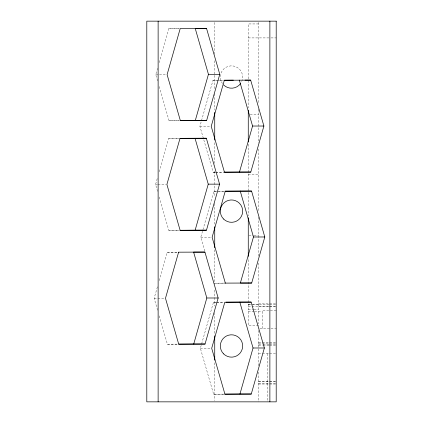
<?xml version="1.0" encoding="UTF-8"?>
<svg xmlns="http://www.w3.org/2000/svg" width="423" height="423" viewBox="0 0 423 423"><rect width="100%" height="100%" fill="white"/><g stroke="black" fill="none" stroke-linecap="round" stroke-linejoin="round"><path stroke-width="0.32" stroke-dasharray="2.12 1.59" d="M157.583 80.899L155.77 74.612L157.568 68.304M159.18 62.625L168.877 28.568L179.41 28.51M157.568 191.355L155.574 184.439L157.546 177.501M159.164 171.823L168.677 138.395L179.215 138.337M215.016 172.214L213.129 172.214L199.899 126.313L201.332 121.269M201.512 120.64L213.002 80.27L223.54 80.211M157.599 310.228L154.157 298.284L157.568 286.297M159.18 280.623L167.259 252.24L177.797 252.182M204.785 251.098L200.793 237.266L213.901 191.222L217.85 191.201M224.301 394.183L213.599 394.183L200.37 348.282L213.472 302.239L216.105 302.223M159.212 86.556L168.999 120.513L179.537 120.455M213.129 172.214L215.101 172.203M215.762 172.198L223.006 172.161M218.511 191.201L224.439 191.164M159.196 197.012L168.803 230.339L179.336 230.281M223.904 283.114L214.683 283.161L224.095 283.167M216.766 302.223L223.349 302.186M159.228 315.886L167.386 344.179L177.919 344.121M213.599 394.183L224.132 394.125M258.553 23.942L248.264 23.942L248.264 107.897M168.877 28.568L178.945 28.568M248.264 37.911L270.355 37.911M271.006 37.911L276.203 37.911M155.77 74.612L166.472 74.612M213.002 80.27L223.704 80.27M250.194 114.453L258.553 114.453M168.999 120.513L179.072 120.513M199.899 126.313L210.596 126.313M168.677 138.395L179.378 138.395M215.645 172.214L223.196 172.214M248.264 174.81L258.553 174.81M155.574 184.439L157.462 184.439M158.091 184.439L166.271 184.439M213.901 191.222L223.973 191.222M168.803 230.339L179.505 230.339M248.909 235.172L253.409 235.172M254.049 235.172L258.553 235.172M200.793 237.266L211.495 237.266M167.259 252.24L177.961 252.24M154.157 298.284L157.303 298.284M157.932 298.284L164.854 298.284M213.472 302.239L215.994 302.239M216.624 302.239L223.545 302.239M258.553 303.883L269.012 303.883M269.668 303.883L275.547 303.883M248.264 304.222L269.054 304.222M269.705 304.222L275.553 304.222M248.264 304.523L252.124 304.523M252.764 304.523L258.553 304.523M248.264 306.268L269.054 306.268M269.705 306.268L275.553 306.268M258.553 306.606L269.012 306.606M269.668 306.606L275.547 306.606M248.264 309.493L253.409 309.493M254.049 309.493L258.553 309.493M276.203 310.609L262.234 310.609L262.234 328.475M248.264 311.714L253.98 311.714M254.614 311.714L262.234 311.714M258.553 325.684L248.264 325.684L248.264 257.766M259.859 328.475L276.203 328.475M258.553 342.424L261.821 342.424M262.477 342.424L269.012 342.424M269.668 342.424L275.547 342.424M258.553 343.101L269.012 343.101M269.668 343.101L275.547 343.101M167.386 344.179L177.454 344.179M258.553 344.814L262.477 344.814M263.127 344.814L269.012 344.814M269.668 344.814L275.547 344.814M258.553 345.485L262.477 345.485M263.127 345.485L269.012 345.485M269.668 345.485L275.547 345.485M200.37 348.282L211.066 348.282M258.553 353.617L261.821 353.617M262.477 353.617L269.012 353.617M269.668 353.617L275.547 353.617M258.553 381.308L269.012 381.308M269.668 381.308L275.547 381.308M258.553 381.641L269.012 381.641M269.668 381.641L275.547 381.641M258.553 383.693L269.012 383.693M269.668 383.693L275.547 383.693M258.553 384.026L269.012 384.026M269.668 384.026L275.547 384.026M267.822 353.617L267.822 401.85M258.553 22.467L258.553 103.936M258.553 109.192L258.553 142.921M258.553 149.092L258.553 211.77M258.553 217.052L258.553 256.756M258.553 263.053L258.553 323.886M258.553 330.326L258.553 366.212M258.553 372.081L258.553 401.85M248.264 144.227L248.264 215.809M214.736 22.472L214.736 54.197M214.736 60.806L214.736 74.686M214.736 75.347L214.736 88.566M214.736 93.853L214.736 109.716M214.736 142.763L214.736 165.234M214.736 171.183L214.736 196.959M214.736 203.569L214.736 224.058M214.736 249.834L214.736 284.203M214.736 290.152L214.736 306.014M214.736 312.623L214.736 334.434M214.736 362.855L214.736 400.528M222.461 83.595A11.178 11.178 0 0 1 223.741 68.986A11.178 11.178 0 0 1 238.382 68.219A11.178 11.178 0 0 1 241.179 82.617"/><path stroke-width="0.63" d="M180.193 120.449L195.336 120.365L208.444 74.321L195.215 28.42L206.54 28.42L219.775 74.321L206.667 120.365L180.33 120.513L167.101 74.612L180.203 28.568L206.54 28.42M178.591 252.24L165.483 298.284L178.718 344.179L205.049 344.036L218.157 297.993L204.928 252.092L193.597 252.092L206.826 297.993L193.723 344.036L178.58 344.121M179.997 230.276L195.14 230.191L208.248 184.148L195.014 138.247L179.87 138.332M206.345 138.247L180.008 138.395L166.9 184.439L180.135 230.339L206.472 230.191L219.574 184.148L206.345 138.247L195.014 138.247M223.661 172.156L239.466 172.071L252.568 126.028L239.339 80.127M250.67 80.127L224.333 80.27L211.225 126.313L224.454 172.214L250.791 172.071L263.899 126.028L250.67 80.127L245.007 80.127M240.238 191.08L253.467 236.98L240.364 283.024L251.69 283.024L264.798 236.98L251.569 191.08L225.094 191.164M224.793 394.12L239.936 394.035L253.044 347.992L239.809 302.096L225.982 302.17M251.14 302.096L224.803 302.239L211.696 348.282L224.93 394.183L251.267 394.035L264.37 347.992L251.14 302.096L239.809 302.096M224.195 80.211L233.411 80.159M251.569 191.08L225.232 191.222L212.124 237.266L225.353 283.167M178.453 252.177L204.928 252.092M224.56 283.109L251.69 283.024M208.444 74.321L219.775 74.321M195.336 120.365L206.667 120.365M252.568 126.028L263.899 126.028M239.466 172.071L250.791 172.071M208.248 184.148L219.574 184.148M195.14 230.191L206.472 230.191M253.467 236.98L264.798 236.98M206.826 297.993L218.157 297.993M193.723 344.036L205.049 344.036M253.044 347.992L264.37 347.992M239.936 394.035L251.267 394.035M269.879 21.15L269.879 401.85M248.264 110.324L248.264 142.006M248.264 217.76L248.264 256.449M214.736 112.359L214.736 140.119M214.736 226.702L214.736 247.852M214.736 335.756L214.736 360.211M158.128 21.15L158.128 401.85M240.544 83.595A11.178 11.178 0 0 1 223.598 84.928M276.203 21.15L146.797 21.15L146.797 401.85L276.203 401.85L276.203 21.15M223.598 353.877A11.178 11.178 0 0 0 242.294 348.864A11.178 11.178 0 0 0 228.61 335.18A11.178 11.178 0 0 0 223.598 353.877M223.598 219.035A11.178 11.178 0 0 0 242.294 214.027A11.178 11.178 0 0 0 228.61 200.338A11.178 11.178 0 0 0 223.598 219.035"/></g></svg>
